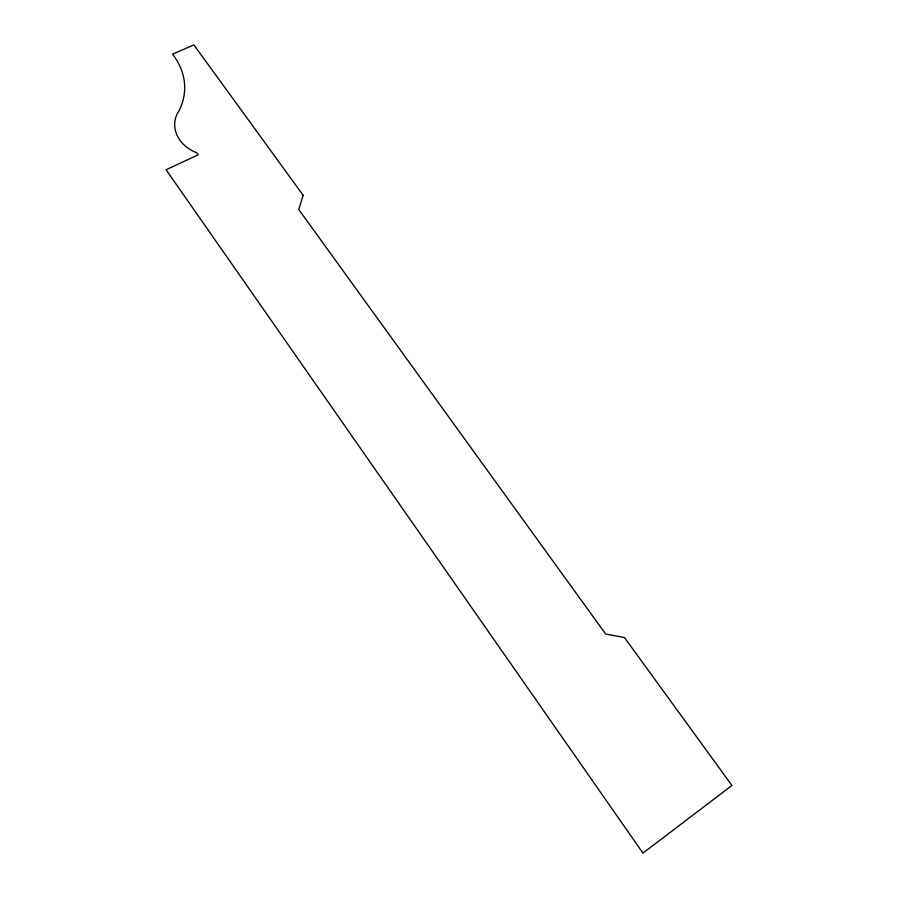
<?xml version="1.0" encoding="UTF-8"?>
<svg xmlns="http://www.w3.org/2000/svg" width="898" height="898" viewBox="0 0 898 898"><rect width="100%" height="100%" fill="white"/><g stroke="black" fill="none" stroke-linecap="round" stroke-linejoin="round"><path stroke-width="1.35" d="M303.154 195.293L298.776 209.548L605.645 633.977L624.503 637.591L731.926 785.458L642.957 853.1L166.074 169.744L198.155 154.838L196.662 152.739A35.471 29.095 8.7 0 1 178.792 111.139A75.78 60.952 5.1 0 0 172.528 54.138L193.889 44.9L303.154 195.293"/></g></svg>
